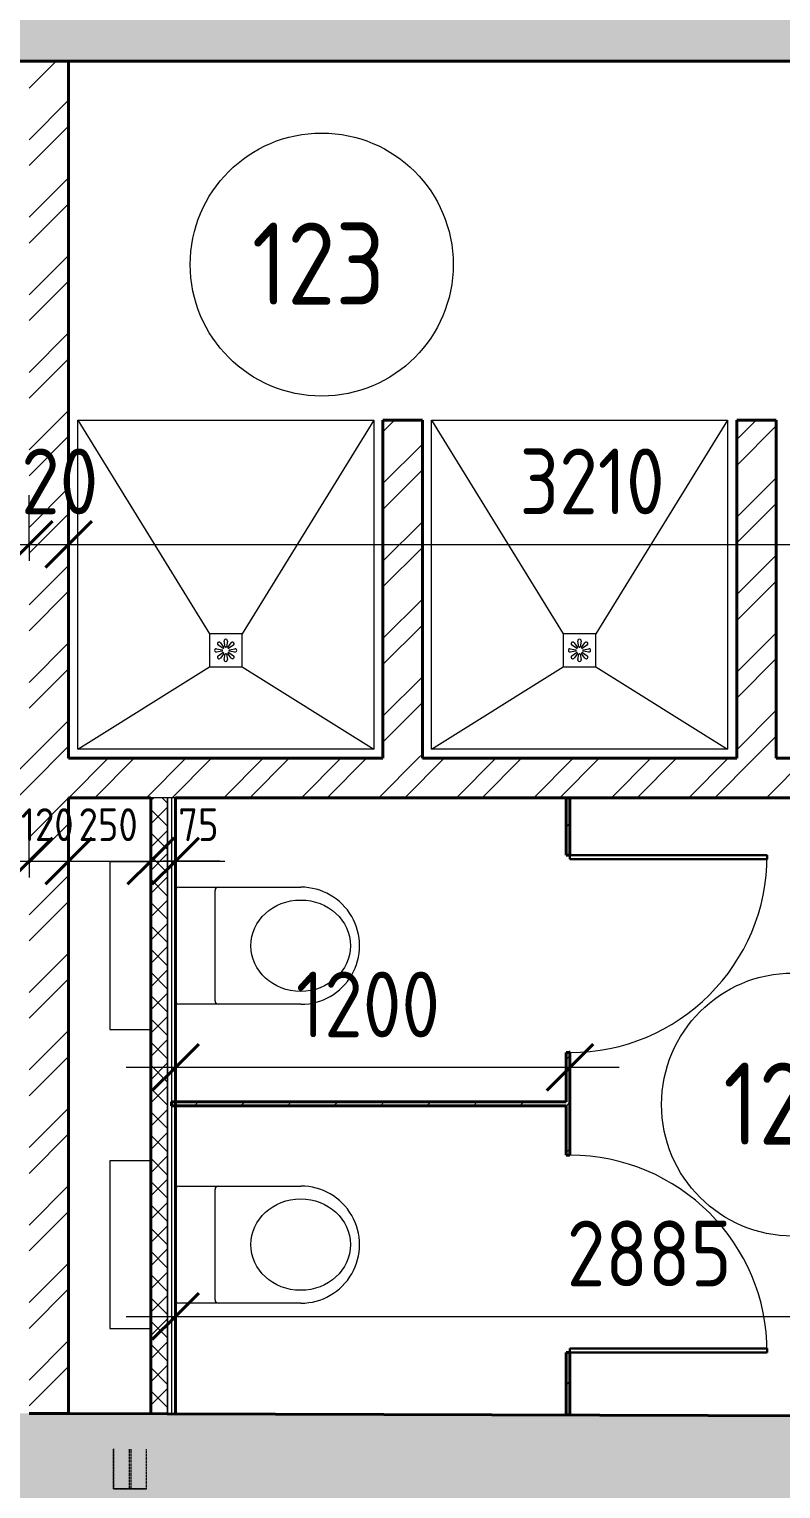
# Model space of a CAD drawing. Header units: millimetres. Extents: x -11886 to 379896, y -8130 to 47743.
# Drawn here: x 24746 to 27032, y 13336 to 17774 of the extents above; entities that cross this region are included whole.
import ezdxf

# ---------------------------------------------------------------- set-up
doc = ezdxf.new("R2010")
doc.units = ezdxf.units.MM
doc.linetypes.add('ADSK_Сверху', pattern=[4.5, 3, -1.5])
for name, color, linetype, lineweight, true_color in [('Двери', 5, 'Continuous', 18, 0x0000ff), ('Обобщенные модели', 5, 'Continuous', 18, 0x0000ff), ('Сантехника', 5, 'Continuous', 18, 0x0000ff), ('Сантехническое оборудование', 5, 'Continuous', 9, 0x0000ff), ('Стены внутренние', 5, 'Continuous', 18, 0x0000ff), ('Стены штриховка', 5, 'Continuous', 18, 0x0000ff)]:
    doc.layers.add(name, color=color, linetype=linetype, lineweight=lineweight, true_color=true_color)
for name, color, linetype, lineweight in [('Каркас', 7, 'Continuous', 18), ('Марки помещений', 7, 'Continuous', 20), ('Размеры', 7, 'Continuous', 9), ('Размеры-100', 7, 'Continuous', 9)]:
    doc.layers.add(name, color=color, linetype=linetype, lineweight=lineweight)
doc.styles.add('GOST Common_1', font='GOST_Common.ttf', dxfattribs={"width": 0.9, "height": 200})
doc.styles.add('GOST Common_2', font='GOST_Common.ttf', dxfattribs={"width": 0.9, "height": 250})
doc.styles.add('GOST Common_3', font='GOST_Common.ttf', dxfattribs={"width": 0.9, "height": 100})
doc.dimstyles.new('ADSK_Основной_1_мм_Округление_до_1_мм_2', dxfattribs={"dimscale": 304.8, "dimtxt": 100.5715, "dimasz": 0.463911, "dimexe": 0.492126, "dimexo": 0.492126, "dimgap": 0.098425, "dimtad": 1, "dimdec": 0, "dimdsep": 46, "dimtxsty": 'GOST Common_3', "dimblk1": 'OBLIQUE', "dimblk2": 'OBLIQUE', "dimsah": 1, "dimcen": 0.09, "dimdle": 0.492126, "dimazin": 2, "dimtfac": 1, "dimtdec": 4, "dimtix": 1, "dimtmove": 0, "dimatfit": 3, "dimfxl": 1, "dimtvp": 1, "dimtolj": 1, "dimtzin": 0, "dimlwd": 20, "dimlwe": 20, "dimarcsym": 2})
doc.dimstyles.new('ADSK_Основной_1_мм_Округление_до_1_мм_2_1', dxfattribs={"dimscale": 304.8, "dimtxt": 100.5715, "dimasz": 0.463911, "dimexe": 0.492126, "dimexo": 0.492126, "dimgap": 0.098425, "dimtad": 1, "dimdec": 0, "dimdsep": 46, "dimtxsty": 'GOST Common_3', "dimblk1": 'OBLIQUE', "dimblk2": 'OBLIQUE', "dimsah": 1, "dimcen": 0.09, "dimdle": 0.492126, "dimazin": 2, "dimtfac": 1, "dimtdec": 4, "dimtix": 1, "dimtmove": 1, "dimatfit": 3, "dimfxl": 1, "dimtvp": 1, "dimtolj": 1, "dimtzin": 0, "dimlwd": 20, "dimlwe": 20, "dimarcsym": 2})
doc.dimstyles.new('ADSK_Основной_2_мм_Округление_до_1_мм', dxfattribs={"dimscale": 304.8, "dimtxt": 201.142999, "dimasz": 0.463911, "dimexe": 0.492126, "dimexo": 0.492126, "dimgap": 0.098425, "dimtad": 1, "dimdec": 0, "dimdsep": 46, "dimtxsty": 'GOST Common_1', "dimblk1": 'OBLIQUE', "dimblk2": 'OBLIQUE', "dimsah": 1, "dimcen": 0.09, "dimdle": 0.492126, "dimazin": 2, "dimtfac": 1, "dimtdec": 4, "dimtix": 1, "dimtmove": 0, "dimatfit": 3, "dimfxl": 1, "dimtvp": 1, "dimtolj": 1, "dimtzin": 0, "dimlwd": 20, "dimlwe": 20, "dimarcsym": 2})
pattern_1 = [(45, (0, 0), (-117.8655, 117.8655), []), (45, (78.58, 0), (-117.8655, 117.8655), [])]
pattern_2 = [(45, (0, 0), (-70.71068, 70.71068), [])]

# ---------------------------------------------------------------- blocks, each defined once
blk = doc.blocks.new('Типовая двутавровая балка _АСТО 20-93_ Балки - 100х200мм-844006-01 План 1-го этажа маркировочный')
at = {"layer": 'Каркас', "color": 253, "linetype": 'ADSK_Сверху', "true_color": 0xaaaaaa}
for p, q in [((-2182, 50), (-2182, -50)), ((-2182, 50), (-2061.1, 50)), ((-2061.2, 3), (-2182, 3)), ((-2061.2, -3), (-2182, -3)), ((-2182, -50), (-2061.4, -50))]:
    blk.add_line(p, q, dxfattribs=at)
at = {"layer": 'Каркас', "color": 9, "linetype": 'ADSK_Сверху', "true_color": 0xb9b9b9}
for p, q in [((-2182, 3), (-2182, 50)), ((-2182, 50), (-2061.1, 50)), ((-2182, -50), (-2182, -3)), ((-2182, -50), (-2061.4, -50))]:
    blk.add_line(p, q, dxfattribs=at)
at = {"layer": 'Каркас', "color": 253, "linetype": 'ADSK_Сверху', "true_color": 0xb2b2b2}
for p, q in [((-2182, 50), (-2182, 15)), ((-2182, 15), (-2182, 50)), ((-2061.1, 50), (-2182, 50)), ((-2182, 50), (-2061.1, 50)), ((-2182, 3), (-2182, 15)), ((-2182, 3), (-2182, 15)), ((-2182, -3), (-2182, 3)), ((-2182, -15), (-2182, -3)), ((-2182, -15), (-2182, -3)), ((-2182, -50), (-2182, -15)), ((-2182, -15), (-2182, -50)), ((-2182, -50), (-2061.4, -50)), ((-2182, -50), (-2061.4, -50))]:
    blk.add_line(p, q, dxfattribs=at)
blk = doc.blocks.new('Дверь-Одинарная-Панель - 600 x 2150 мм с_у-1872436-01 План 1-го этажа маркировочный')
at = {"layer": 'Двери', "lineweight": 30}
for p, q in [((288, -6), (300, -6)), ((288, -606), (288, -6)), ((300, -6), (300, -606)), ((300, -606), (288, -606))]:
    blk.add_line(p, q, dxfattribs=at)
at = {"layer": 'Двери'}
blk.add_arc((300, -6), 600, 180, 270, dxfattribs=at)
blk = doc.blocks.new('Дверь-Одинарная-Панель - 600 x 2150 мм с_у-1872435-01 План 1-го этажа маркировочный')
at = {"layer": 'Двери', "lineweight": 30}
for p, q in [((300, 606), (288, 606)), ((288, 606), (288, 6)), ((300, 6), (300, 606)), ((288, 6), (300, 6))]:
    blk.add_line(p, q, dxfattribs=at)
at = {"layer": 'Двери'}
blk.add_arc((300, 6), 600, 90, 180, dxfattribs=at)
blk = doc.blocks.new('4-slope_shower_with_drain_2858 - 4-slope_shower_with_drain_2858-2158050-01 План 1-го этажа маркировочный')
at = {"layer": 'Сантехническое оборудование'}
for p, q in [((-450, -300), (-450, 700)), ((-450, 700), (450, 700)), ((-450, 700), (-50, 50)), ((450, 700), (50, 50)), ((450, 700), (450, -300)), ((50, 50), (-50, 50)), ((-50, 50), (-50, -50)), ((50, -50), (50, 50)), ((-27.9, 4.9), (-11, 1.9)), ((-9.2, 6.4), (-23.2, 16.3)), ((-16.3, 23.2), (-6.4, 9.2)), ((-1.9, 11), (-4.9, 27.9)), ((4.9, 27.9), (1.9, 11)), ((6.4, 9.2), (16.3, 23.2)), ((23.2, 16.3), (9.2, 6.4)), ((11, 1.9), (27.9, 4.9)), ((-11, -1.9), (-27.9, -4.9)), ((-23.2, -16.3), (-9.2, -6.4)), ((-6.4, -9.2), (-16.3, -23.2)), ((-4.9, -27.9), (-1.9, -11)), ((1.9, -11), (4.9, -27.9)), ((16.3, -23.2), (6.4, -9.2)), ((9.2, -6.4), (23.2, -16.3)), ((27.9, -4.9), (11, -1.9)), ((-450, -300), (-50, -50)), ((-50, -50), (50, -50)), ((50, -50), (450, -300)), ((450, -300), (-450, -300))]:
    blk.add_line(p, q, dxfattribs=at)
for centre, radius, start, end in [((-28.8, 0), 5, 80, 280), ((-20.4, 20.4), 5, 35, 235), ((-12, 0), 2.19, 297.4259, 62.5741), ((-12, 0), 2.19, 6.9527, 62.5741), ((-8.5, 8.5), 2.19, 252.4259, 17.5741), ((-8.5, 8.5), 2.19, 252.4259, 294.142), ((-8.5, 8.5), 2.19, 335.858, 17.5741), ((0, 28.8), 5, 350, 190), ((0, 12), 2.19, 207.4259, 332.5741), ((0, 12), 2.19, 207.4259, 332.5741), ((8.5, 8.5), 2.19, 162.4259, 287.5741), ((8.5, 8.5), 2.19, 162.4259, 204.142), ((8.5, 8.5), 2.19, 231.9527, 287.5741), ((12, 0), 2.19, 117.4259, 242.5741), ((12, 0), 2.19, 117.4259, 173.0473), ((20.4, 20.4), 5, 305, 145), ((28.8, 0), 5, 260, 100), ((-20.4, -20.4), 5, 125, 325), ((-12, 0), 2.19, 297.4259, 353.0473), ((-8.5, -8.5), 2.19, 342.4259, 107.5741), ((-8.5, -8.5), 2.19, 65.858, 107.5741), ((-8.5, -8.5), 2.19, 342.4259, 38.0473), ((0, -28.8), 5, 170, 10), ((0, -12), 2.19, 27.4259, 152.5741), ((0, -12), 2.19, 27.4259, 152.5741), ((8.5, -8.5), 2.19, 72.4259, 197.5741), ((8.5, -8.5), 2.19, 155.858, 197.5741), ((8.5, -8.5), 2.19, 72.4259, 114.142), ((12, 0), 2.19, 186.9527, 242.5741), ((20.4, -20.4), 5, 215, 55)]:
    blk.add_arc(centre, radius, start, end, dxfattribs=at)
blk = doc.blocks.new('4-slope_shower_with_drain_2858 - 4-slope_shower_with_drain_2858-V219-01 План 1-го этажа маркировочный')
at = {"layer": 'Сантехническое оборудование'}
for p, q in [((-450, -300), (-450, 700)), ((-450, 700), (450, 700)), ((-450, 700), (-50, 50)), ((450, 700), (50, 50)), ((450, 700), (450, -300)), ((50, 50), (-50, 50)), ((-50, 50), (-50, -50)), ((50, -50), (50, 50)), ((-27.9, 4.9), (-11, 1.9)), ((-9.2, 6.4), (-23.2, 16.3)), ((-16.3, 23.2), (-6.4, 9.2)), ((-1.9, 11), (-4.9, 27.9)), ((4.9, 27.9), (1.9, 11)), ((6.4, 9.2), (16.3, 23.2)), ((23.2, 16.3), (9.2, 6.4)), ((11, 1.9), (27.9, 4.9)), ((-11, -1.9), (-27.9, -4.9)), ((-23.2, -16.3), (-9.2, -6.4)), ((-6.4, -9.2), (-16.3, -23.2)), ((-4.9, -27.9), (-1.9, -11)), ((1.9, -11), (4.9, -27.9)), ((16.3, -23.2), (6.4, -9.2)), ((9.2, -6.4), (23.2, -16.3)), ((27.9, -4.9), (11, -1.9)), ((-450, -300), (-50, -50)), ((-50, -50), (50, -50)), ((50, -50), (450, -300)), ((450, -300), (-450, -300))]:
    blk.add_line(p, q, dxfattribs=at)
for centre, radius, start, end in [((-28.8, 0), 5, 80, 280), ((-20.4, 20.4), 5, 35, 235), ((-12, 0), 2.19, 297.4259, 62.5741), ((-12, 0), 2.19, 6.9527, 62.5741), ((-8.5, 8.5), 2.19, 252.4259, 17.5741), ((-8.5, 8.5), 2.19, 252.4259, 294.142), ((-8.5, 8.5), 2.19, 335.858, 17.5741), ((0, 28.8), 5, 350, 190), ((0, 12), 2.19, 207.4259, 332.5741), ((0, 12), 2.19, 207.4259, 332.5741), ((8.5, 8.5), 2.19, 162.4259, 287.5741), ((8.5, 8.5), 2.19, 162.4259, 204.142), ((8.5, 8.5), 2.19, 231.9527, 287.5741), ((12, 0), 2.19, 117.4259, 242.5741), ((12, 0), 2.19, 117.4259, 173.0473), ((20.4, 20.4), 5, 305, 145), ((28.8, 0), 5, 260, 100), ((-20.4, -20.4), 5, 125, 325), ((-12, 0), 2.19, 297.4259, 353.0473), ((-8.5, -8.5), 2.19, 342.4259, 107.5741), ((-8.5, -8.5), 2.19, 65.858, 107.5741), ((-8.5, -8.5), 2.19, 342.4259, 38.0473), ((0, -28.8), 5, 170, 10), ((0, -12), 2.19, 27.4259, 152.5741), ((0, -12), 2.19, 27.4259, 152.5741), ((8.5, -8.5), 2.19, 72.4259, 197.5741), ((8.5, -8.5), 2.19, 155.858, 197.5741), ((8.5, -8.5), 2.19, 72.4259, 114.142), ((12, 0), 2.19, 186.9527, 242.5741), ((20.4, -20.4), 5, 215, 55)]:
    blk.add_arc(centre, radius, start, end, dxfattribs=at)
blk = doc.blocks.new('Туалет подвесной-Moderna R-Laufen - 000 White-2285251-01 План 1-го этажа маркировочный')
at = {"layer": 'Обобщенные модели'}
for p, q in [((-53, -419.3), (-53, -47.4)), ((303, -47.4), (303, -419.3)), ((-43.1, -157.8), (293.1, -157.8))]:
    blk.add_line(p, q, dxfattribs=at)
for centre, radius, start, end in [((-43.1, -47.4), 9.89, 90, 180), ((293.1, -47.4), 9.89, 0, 90), ((-43.1, -167.7), 9.89, 90, 180), ((293.1, -167.7), 9.89, 0, 90), ((125, -419.3), 178, 180, 0)]:
    blk.add_arc(centre, radius, start, end, dxfattribs=at)
blk.add_ellipse((125, -418.3), major_axis=(0, 151.6), ratio=0.916517, dxfattribs=at)
at = {"layer": 'Сантехника'}
for p, q in [((380, 162.5), (-130, 162.5)), ((-130, 162.5), (-130, 37.5)), ((380, 37.5), (380, 162.5))]:
    blk.add_line(p, q, dxfattribs=at)
blk = doc.blocks.new('ADSK_Марка_Помещение_ОдноЗначение - Номер-247393-01 План 1-го этажа маркировочный')
at = {"layer": 'Марки помещений'}
blk.add_circle((0, 0), 4, dxfattribs=at)
blk = doc.blocks.new('DIMBLOCK104-01 План 1-го этажа маркировочный')
at = {"layer": 'Размеры-100', "lineweight": 40, "transparency": 16777216}
for p, q in [((25190.8, 14617.2), (25261.5, 14687.9)), ((26390.8, 14617.2), (26461.5, 14687.9)), ((25190.8, 14617.2), (25120.1, 14546.5)), ((26390.8, 14617.2), (26320.1, 14546.5))]:
    blk.add_line(p, q, dxfattribs=at)
at = {"layer": 'Размеры-100', "lineweight": 20, "transparency": 16777216}
for p, q in [((25190.8, 14617.2), (25190.8, 14667.2)), ((26390.8, 14617.2), (26390.8, 14667.2)), ((26540.8, 14617.2), (25040.8, 14617.2)), ((25190.8, 14617.2), (25190.8, 14467.2)), ((26390.8, 14617.2), (26390.8, 14467.2))]:
    blk.add_line(p, q, dxfattribs=at)
at = {"layer": 'Размеры-100', "color": 0, "lineweight": 20, "transparency": 16777216, "insert": (25557.3, 14908.6), "char_height": 200, "width": 560.473, "attachment_point": 1, "line_spacing_factor": 1.022761, "style": 'GOST Common_1'}
blk.add_mtext('1200', dxfattribs=at)
blk = doc.blocks.new('_Oblique')
at = {"color": 0, "linetype": 'ByBlock', "lineweight": -2}
blk.add_line((-0.5, -0.5), (0.5, 0.5), dxfattribs=at)
blk = doc.blocks.new('DIMBLOCK146-01 План 1-го этажа маркировочный')
at = {"layer": 'Размеры-100', "lineweight": 20, "transparency": 16777216}
for p, q in [((21525.8, 16207.9), (21525.8, 16357.9)), ((24745.8, 16207.9), (24745.8, 16357.9)), ((21525.8, 16207.9), (24745.8, 16207.9)), ((21525.8, 16207.9), (21525.8, 16157.9)), ((24745.8, 16207.9), (24745.8, 16157.9))]:
    blk.add_line(p, q, dxfattribs=at)
at = {"layer": 'Размеры-100', "lineweight": 40, "transparency": 16777216}
for p, q in [((21525.8, 16207.9), (21596.5, 16278.6)), ((24745.8, 16207.9), (24816.5, 16278.6)), ((21525.8, 16207.9), (21455.1, 16137.2)), ((24745.8, 16207.9), (24675.1, 16137.2))]:
    blk.add_line(p, q, dxfattribs=at)
at = {"layer": 'Размеры-100', "color": 0, "lineweight": 20, "transparency": 16777216, "insert": (22883.5, 16499.3), "char_height": 200, "width": 605.475, "attachment_point": 1, "line_spacing_factor": 1.022761, "style": 'GOST Common_1'}
blk.add_mtext('3220', dxfattribs=at)
blk = doc.blocks.new('DIMBLOCK147-01 План 1-го этажа маркировочный')
at = {"layer": 'Размеры-100', "lineweight": 20, "transparency": 16777216}
for p, q in [((24745.8, 16207.9), (24745.8, 16357.9)), ((24865.8, 16207.9), (24865.8, 16357.9)), ((24745.8, 16207.9), (24865.8, 16207.9)), ((24745.8, 16207.9), (24745.8, 16157.9)), ((24865.8, 16207.9), (24865.8, 16157.9))]:
    blk.add_line(p, q, dxfattribs=at)
at = {"layer": 'Размеры-100', "lineweight": 40, "transparency": 16777216}
for p, q in [((24745.8, 16207.9), (24816.5, 16278.6)), ((24865.8, 16207.9), (24936.5, 16278.6)), ((24745.8, 16207.9), (24675.1, 16137.2)), ((24865.8, 16207.9), (24795.1, 16137.2))]:
    blk.add_line(p, q, dxfattribs=at)
at = {"layer": 'Размеры-100', "color": 0, "lineweight": 20, "transparency": 16777216, "insert": (24635.3, 16499.3), "char_height": 200, "width": 409.104, "attachment_point": 1, "line_spacing_factor": 1.022761, "style": 'GOST Common_1'}
blk.add_mtext('120', dxfattribs=at)
blk = doc.blocks.new('DIMBLOCK148-01 План 1-го этажа маркировочный')
at = {"layer": 'Размеры-100', "lineweight": 20, "transparency": 16777216}
for p, q in [((24865.8, 16207.9), (24865.8, 16357.9)), ((28075.8, 16207.9), (28075.8, 16357.9)), ((24865.8, 16207.9), (28075.8, 16207.9)), ((24865.8, 16207.9), (24865.8, 16157.9)), ((28075.8, 16207.9), (28075.8, 16157.9))]:
    blk.add_line(p, q, dxfattribs=at)
at = {"layer": 'Размеры-100', "lineweight": 40, "transparency": 16777216}
for p, q in [((24865.8, 16207.9), (24936.5, 16278.6)), ((28075.8, 16207.9), (28146.5, 16278.6)), ((24865.8, 16207.9), (24795.1, 16137.2)), ((28075.8, 16207.9), (28005.1, 16137.2))]:
    blk.add_line(p, q, dxfattribs=at)
at = {"layer": 'Размеры-100', "color": 0, "lineweight": 20, "transparency": 16777216, "insert": (26237.3, 16499.3), "char_height": 200, "width": 560.473, "attachment_point": 1, "line_spacing_factor": 1.022761, "style": 'GOST Common_1'}
blk.add_mtext('3210', dxfattribs=at)
blk = doc.blocks.new('DIMBLOCK195-01 План 1-го этажа маркировочный')
at = {"layer": 'Размеры-100', "lineweight": 20, "transparency": 16777216}
for p, q in [((24495.8, 15244.7), (24495.8, 15394.7)), ((24745.8, 15244.7), (24745.8, 15394.7)), ((24495.8, 15244.7), (24745.8, 15244.7)), ((24495.8, 15244.7), (24495.8, 15194.7)), ((24745.8, 15244.7), (24745.8, 15194.7))]:
    blk.add_line(p, q, dxfattribs=at)
at = {"layer": 'Размеры-100', "lineweight": 40, "transparency": 16777216}
for p, q in [((24495.8, 15244.7), (24566.5, 15315.4)), ((24745.8, 15244.7), (24816.5, 15315.4)), ((24495.8, 15244.7), (24425.1, 15174)), ((24745.8, 15244.7), (24675.1, 15174))]:
    blk.add_line(p, q, dxfattribs=at)
at = {"layer": 'Размеры-100', "color": 0, "lineweight": 20, "transparency": 16777216, "insert": (24526.2, 15405.4), "char_height": 100, "width": 227.053, "attachment_point": 1, "line_spacing_factor": 1.022761, "style": 'GOST Common_3'}
blk.add_mtext('250', dxfattribs=at)
blk = doc.blocks.new('DIMBLOCK196-01 План 1-го этажа маркировочный')
at = {"layer": 'Размеры-100', "lineweight": 20, "transparency": 16777216}
for p, q in [((24745.8, 15244.7), (24745.8, 15394.7)), ((24865.8, 15244.7), (24865.8, 15394.7)), ((24745.8, 15244.7), (24865.8, 15244.7)), ((24745.8, 15244.7), (24745.8, 15194.7)), ((24865.8, 15244.7), (24865.8, 15194.7))]:
    blk.add_line(p, q, dxfattribs=at)
at = {"layer": 'Размеры-100', "lineweight": 40, "transparency": 16777216}
for p, q in [((24745.8, 15244.7), (24816.5, 15315.4)), ((24865.8, 15244.7), (24936.5, 15315.4)), ((24745.8, 15244.7), (24675.1, 15174)), ((24865.8, 15244.7), (24795.1, 15174))]:
    blk.add_line(p, q, dxfattribs=at)
at = {"layer": 'Размеры-100', "color": 0, "lineweight": 20, "transparency": 16777216, "insert": (24720.6, 15405.4), "char_height": 100, "width": 204.552, "attachment_point": 1, "line_spacing_factor": 1.022761, "style": 'GOST Common_3'}
blk.add_mtext('120', dxfattribs=at)
blk = doc.blocks.new('DIMBLOCK197-01 План 1-го этажа маркировочный')
at = {"layer": 'Размеры-100', "lineweight": 20, "transparency": 16777216}
for p, q in [((24865.8, 15244.7), (24865.8, 15394.7)), ((25115.8, 15244.7), (25115.8, 15394.7)), ((24865.8, 15244.7), (25115.8, 15244.7)), ((24865.8, 15244.7), (24865.8, 15194.7)), ((25115.8, 15244.7), (25115.8, 15194.7))]:
    blk.add_line(p, q, dxfattribs=at)
at = {"layer": 'Размеры-100', "lineweight": 40, "transparency": 16777216}
for p, q in [((24865.8, 15244.7), (24936.5, 15315.4)), ((25115.8, 15244.7), (25186.5, 15315.4)), ((24865.8, 15244.7), (24795.1, 15174)), ((25115.8, 15244.7), (25045.1, 15174))]:
    blk.add_line(p, q, dxfattribs=at)
at = {"layer": 'Размеры-100', "color": 0, "lineweight": 20, "transparency": 16777216, "insert": (24896.2, 15405.4), "char_height": 100, "width": 227.053, "attachment_point": 1, "line_spacing_factor": 1.022761, "style": 'GOST Common_3'}
blk.add_mtext('250', dxfattribs=at)
blk = doc.blocks.new('DIMBLOCK198-01 План 1-го этажа маркировочный')
at = {"layer": 'Размеры-100', "lineweight": 20, "transparency": 16777216}
for p, q in [((25115.8, 15244.7), (25115.8, 15394.7)), ((25190.8, 15244.7), (25190.8, 15394.7)), ((25115.8, 15244.7), (25340.8, 15244.7)), ((25115.8, 15244.7), (25115.8, 15194.7)), ((25199.2, 15244.7), (25153.3, 15244.7)), ((25190.8, 15244.7), (25190.8, 15194.7)), ((25325.3, 15244.7), (25199.2, 15244.7))]:
    blk.add_line(p, q, dxfattribs=at)
at = {"layer": 'Размеры-100', "lineweight": 40, "transparency": 16777216}
for p, q in [((25115.8, 15244.7), (25186.5, 15315.4)), ((25190.8, 15244.7), (25261.5, 15315.4)), ((25115.8, 15244.7), (25045.1, 15174)), ((25190.8, 15244.7), (25120.1, 15174))]:
    blk.add_line(p, q, dxfattribs=at)
at = {"layer": 'Размеры-100', "color": 0, "lineweight": 20, "transparency": 16777216, "insert": (25199.2, 15405.4), "char_height": 100, "width": 151.369, "attachment_point": 1, "line_spacing_factor": 1.022761, "style": 'GOST Common_3'}
blk.add_mtext('75', dxfattribs=at)
blk = doc.blocks.new('DIMBLOCK233-01 План 1-го этажа маркировочный')
at = {"layer": 'Размеры-100', "lineweight": 20, "transparency": 16777216}
for p, q in [((25190.8, 13860), (25190.8, 14010)), ((28075.8, 13860), (28075.8, 14010)), ((25040.8, 13860), (28225.8, 13860)), ((25190.8, 13860), (25190.8, 13810)), ((28075.8, 13860), (28075.8, 13810))]:
    blk.add_line(p, q, dxfattribs=at)
at = {"layer": 'Размеры-100', "lineweight": 40, "transparency": 16777216}
for p, q in [((25190.8, 13860), (25261.5, 13930.7)), ((28075.8, 13860), (28146.5, 13930.7)), ((25190.8, 13860), (25120.1, 13789.3)), ((28075.8, 13860), (28005.1, 13789.3))]:
    blk.add_line(p, q, dxfattribs=at)
at = {"layer": 'Размеры-100', "color": 0, "lineweight": 20, "transparency": 16777216, "insert": (26381, 14151.4), "char_height": 200, "width": 605.475, "attachment_point": 1, "line_spacing_factor": 1.022761, "style": 'GOST Common_1'}
blk.add_mtext('2885', dxfattribs=at)

msp = doc.modelspace()

# ---------------------------------------------------------------- hatches: boundary and pattern name
at = {"layer": 'Стены внутренние', "true_color": 0xc0c0c0}
for points in [[(30030.09, 17676.96), (30842.36, 17676.96), (30842.36, 18186.96), (18922.84, 18186.96), (18922.84, 17676.96), (28915.36, 17676.96)], [(33079.61, 13030.93), (33081.08, 13540.93), (16805.21, 13587.78), (16803.75, 13077.79), (32259.56, 13033.29)]]:
    msp.add_hatch(color=9, dxfattribs=at).paths.add_polyline_path(points)
at = {"layer": 'Стены внутренние', "lineweight": 9}
h = msp.add_hatch(dxfattribs=at)
h.set_pattern_fill('FP_2', color=256, style=0, pattern_type=2)
h.set_pattern_definition(pattern_1)
h.paths.add_polyline_path([(24865.79, 13564.58), (24865.79, 17676.96), (24745.79, 17676.96), (24745.79, 13564.93)])
h = msp.add_hatch(dxfattribs=at)
h.set_pattern_fill('FP_2', color=256, style=0, pattern_type=2)
h.set_pattern_definition(pattern_1)
h.paths.add_polyline_path([(25924.99, 15557.29), (25941.79, 15557.29), (25941.79, 16585.29), (25821.79, 16585.29), (25821.79, 15557.29)])
h = msp.add_hatch(dxfattribs=at)
h.set_pattern_fill('FP_2', color=256, style=0, pattern_type=2)
h.set_pattern_definition(pattern_1)
h.paths.add_polyline_path([(26898.51, 15557.29), (27018.51, 15557.29), (27018.51, 16585.29), (26898.51, 16585.29), (26898.51, 15570.91)])
h = msp.add_hatch(dxfattribs=at)
h.set_pattern_fill('FP_2', color=256, style=0, pattern_type=2)
h.set_pattern_definition(pattern_1)
h.paths.add_polyline_path([(24745.79, 15437.29), (24745.79, 15557.29), (21525.79, 15557.29), (21525.79, 15437.29), (24703.79, 15437.29)])
h = msp.add_hatch(dxfattribs=at)
h.set_pattern_fill('FP_2', color=256, style=0, pattern_type=2)
h.set_pattern_definition(pattern_1)
h.paths.add_polyline_path([(26128.53, 15437.29), (28075.79, 15437.29), (28075.79, 15557.29), (24865.79, 15557.29), (24865.79, 15437.29), (25919.9, 15437.29)])
h = msp.add_hatch(dxfattribs=at)
h.set_pattern_fill('FP_4', color=256, style=0, pattern_type=2)
h.set_pattern_definition([(45, (0, 0), (-35.35534, 35.35534), []), (135, (0, 0), (-35.35534, -35.35534), [])])
h.paths.add_polyline_path([(25165.79, 13563.72), (25165.79, 15437.29), (25115.79, 15437.29), (25115.79, 13563.86)])
h = msp.add_hatch(dxfattribs=at)
h.set_pattern_fill('FP_1', color=256, style=0, pattern_type=2)
h.set_pattern_definition(pattern_2)
h.paths.add_polyline_path([(26390.79, 13560.22), (26390.79, 13750.29), (26378.79, 13750.29), (26378.79, 13560.22), (26380.79, 13560.22)])
h.paths.add_polyline_path([(26378.79, 14350.29), (26390.79, 14350.29), (26390.79, 14662.29), (26378.79, 14662.29), (26378.79, 14351.75)])
h.paths.add_polyline_path([(26390.79, 15262.29), (26390.79, 15437.29), (26378.79, 15437.29), (26378.79, 15262.29)])
h = msp.add_hatch(dxfattribs=at)
h.set_pattern_fill('FP_1', color=256, style=0, pattern_type=2)
h.set_pattern_definition(pattern_2)
h.paths.add_polyline_path([(25571.16, 14500.29), (26378.79, 14500.29), (26378.79, 14512.29), (25190.79, 14512.29), (25190.79, 14500.29), (25247.61, 14500.29)])

# ---------------------------------------------------------------- linework, layer by layer
at = {"layer": 'Стены внутренние', "color": 18, "lineweight": 40, "true_color": 0x000000}
for p, q in [((18412.84, 17676.96), (31352.36, 17676.96)), ((24865.79, 15557.29), (24865.79, 17676.96)), ((25821.79, 16585.29), (25821.79, 15557.29)), ((25941.79, 16585.29), (25821.79, 16585.29)), ((25941.79, 15557.29), (25941.79, 16585.29)), ((26898.51, 16585.29), (26898.51, 15557.29)), ((27018.51, 16585.29), (26898.51, 16585.29)), ((27018.51, 15557.29), (27018.51, 16585.29)), ((25821.79, 15557.29), (24865.79, 15557.29)), ((26898.51, 15557.29), (25941.79, 15557.29)), ((28075.79, 15557.29), (27018.51, 15557.29)), ((24865.79, 13564.58), (24865.79, 15437.29)), ((24865.79, 15437.29), (25115.79, 15437.29)), ((25115.79, 15437.29), (25115.79, 13563.86)), ((25190.79, 15437.29), (28075.79, 15437.29)), ((25190.79, 13563.64), (25190.79, 15437.29)), ((26378.79, 15437.29), (26378.79, 15262.29)), ((26390.79, 15262.29), (26390.79, 15437.29)), ((26378.79, 15262.29), (26390.79, 15262.29)), ((26378.79, 14662.29), (26378.79, 14512.29)), ((26390.79, 14662.29), (26378.79, 14662.29)), ((26390.79, 14350.29), (26390.79, 14662.29)), ((26378.79, 14512.29), (25178.79, 14512.29)), ((25178.79, 14512.29), (25178.79, 14500.29)), ((25178.79, 14500.29), (26378.79, 14500.29)), ((26378.79, 14500.29), (26378.79, 14350.29)), ((26378.79, 14350.29), (26390.79, 14350.29)), ((26378.79, 13750.29), (26378.79, 13560.22)), ((26390.79, 13750.29), (26378.79, 13750.29)), ((26390.79, 13560.22), (26390.79, 13750.29)), ((24745.79, 13564.93), (24865.79, 13564.58)), ((25165.79, 13563.72), (24865.79, 13564.58)), ((28075.79, 13555.34), (25166.79, 13563.71)), ((26378.79, 13560.22), (26390.79, 13560.22))]:
    msp.add_line(p, q, dxfattribs=at)
at = {"layer": 'Стены штриховка'}
for p, q in [((25190.79, 15437.29), (25115.79, 15437.29)), ((25165.79, 15437.29), (25165.79, 13563.72)), ((25166.79, 15437.29), (25166.79, 13563.71)), ((25178.79, 15437.29), (25178.79, 13563.68)), ((25165.79, 13563.72), (25166.79, 13563.71))]:
    msp.add_line(p, q, dxfattribs=at)

# ---------------------------------------------------------------- block references
at = {"layer": 'Двери'}
for name, p, rotation in [('Дверь-Одинарная-Панель - 600 x 2150 мм с_у-1872436-01 План 1-го этажа маркировочный', (26384.79, 14962.29), 89.99999999999987), ('Дверь-Одинарная-Панель - 600 x 2150 мм с_у-1872435-01 План 1-го этажа маркировочный', (26384.79, 14050.29), 269.9999999999999)]:
    msp.add_blockref(name, p, dxfattribs=dict(at, rotation=rotation))
at = {"layer": 'Каркас', "color": 253, "linetype": 'ADSK_Сверху', "true_color": 0xaaaaaa, "rotation": 89.99999999999993}
msp.add_blockref('Типовая двутавровая балка _АСТО 20-93_ Балки - 100х200мм-844006-01 План 1-го этажа маркировочный', (25052.44, 15517.92), dxfattribs=at)
at = {"layer": 'Марки помещений', "xscale": 99.99999999999993, "yscale": 99.99999999999993, "zscale": 99.99999999999993}
for p in [(25635.65, 17058.77), (27069.48, 14504.28)]:
    msp.add_blockref('ADSK_Марка_Помещение_ОдноЗначение - Номер-247393-01 План 1-го этажа маркировочный', p, dxfattribs=at)
at = {"layer": 'Сантехника', "rotation": 89.99999999999993}
for p in [(25153.29, 14862.29), (25153.29, 13953.29)]:
    msp.add_blockref('Туалет подвесной-Moderna R-Laufen - 000 White-2285251-01 План 1-го этажа маркировочный', p, dxfattribs=at)
at = {"layer": 'Сантехническое оборудование'}
for name, p in [('4-slope_shower_with_drain_2858 - 4-slope_shower_with_drain_2858-2158050-01 План 1-го этажа маркировочный', (25343.79, 15885.29)), ('4-slope_shower_with_drain_2858 - 4-slope_shower_with_drain_2858-V219-01 План 1-го этажа маркировочный', (26419.79, 15885.29))]:
    msp.add_blockref(name, p, dxfattribs=at)

# ---------------------------------------------------------------- texts
at = {"layer": 'Марки помещений', "lineweight": 9, "char_height": 250, "width": 526.7087, "attachment_point": 1, "style": 'GOST Common_2'}
for s, insert in [('123', (25423.24, 17186.5)), ('122', (26857.07, 14632.01))]:
    msp.add_mtext(s, dxfattribs=dict(at, insert=insert))

# ---------------------------------------------------------------- dimensions: what is measured, and where the dimension line sits
at = {"layer": 'Размеры', "lineweight": 20}
for base, p1, p2, dimstyle, override, picture, middle in [((24745.79, 16207.89), (21525.79, 16307.87), (24745.79, 16307.87), 'ADSK_Основной_2_мм_Округление_до_1_мм', {"dimpost": '<>', "dimfxl": 3220}, 'DIMBLOCK146-01 План 1-го этажа маркировочный', (23135.79, 16337.89)), ((24865.79, 16207.89), (24745.79, 16307.87), (24865.79, 16307.87), 'ADSK_Основной_2_мм_Округление_до_1_мм', {"dimpost": '<>', "dimfxl": 120}, 'DIMBLOCK147-01 План 1-го этажа маркировочный', (24805.79, 16337.89)), ((28075.79, 16207.89), (24865.79, 16307.87), (28075.79, 16307.87), 'ADSK_Основной_2_мм_Округление_до_1_мм', {"dimpost": '<>', "dimfxl": 3210}, 'DIMBLOCK148-01 План 1-го этажа маркировочный', (26470.79, 16337.89)), ((24745.79, 15244.69), (24495.79, 15344.68), (24745.79, 15344.68), 'ADSK_Основной_1_мм_Округление_до_1_мм_2', {"dimpost": '<>', "dimfxl": 250}, 'DIMBLOCK195-01 План 1-го этажа маркировочный', (24620.79, 15324.69)), ((24865.79, 15244.69), (24745.79, 15344.68), (24865.79, 15344.68), 'ADSK_Основной_1_мм_Округление_до_1_мм_2', {"dimpost": '<>', "dimfxl": 120}, 'DIMBLOCK196-01 План 1-го этажа маркировочный', (24805.79, 15324.69)), ((25115.79, 15244.69), (24865.79, 15344.68), (25115.79, 15344.68), 'ADSK_Основной_1_мм_Округление_до_1_мм_2', {"dimpost": '<>', "dimfxl": 250}, 'DIMBLOCK197-01 План 1-го этажа маркировочный', (24990.79, 15324.69)), ((25190.79, 14617.19), (26390.79, 14517.21), (25190.79, 14517.21), 'ADSK_Основной_2_мм_Округление_до_1_мм', {"dimpost": '<>', "dimfxl": 1200}, 'DIMBLOCK104-01 План 1-го этажа маркировочный', (25790.79, 14747.19)), ((28075.79, 13860.03), (25190.79, 13960.01), (28075.79, 13960.01), 'ADSK_Основной_2_мм_Округление_до_1_мм', {"dimpost": '<>', "dimfxl": 2885}, 'DIMBLOCK233-01 План 1-го этажа маркировочный', (26633.29, 13990.03))]:
    dim = msp.add_linear_dim(base=base, p1=p1, p2=p2, dimstyle=dimstyle, override=override, dxfattribs=at)
    dim.commit()
    dim.dimension.update_dxf_attribs({"geometry": picture, "text_midpoint": middle})
dim = msp.add_linear_dim(base=(25190.79, 15244.69), p1=(25115.79, 15344.68), p2=(25190.79, 15344.68), dimstyle='ADSK_Основной_1_мм_Округление_до_1_мм_2_1', override={"dimpost": '<>', "dimfxl": 75}, dxfattribs=at)
dim.commit()
dim.dimension.update_dxf_attribs({"geometry": 'DIMBLOCK198-01 План 1-го этажа маркировочный', "text_midpoint": (25274.89, 15338.71), "dimtype": 160})

doc.saveas('drawing.dxf')
